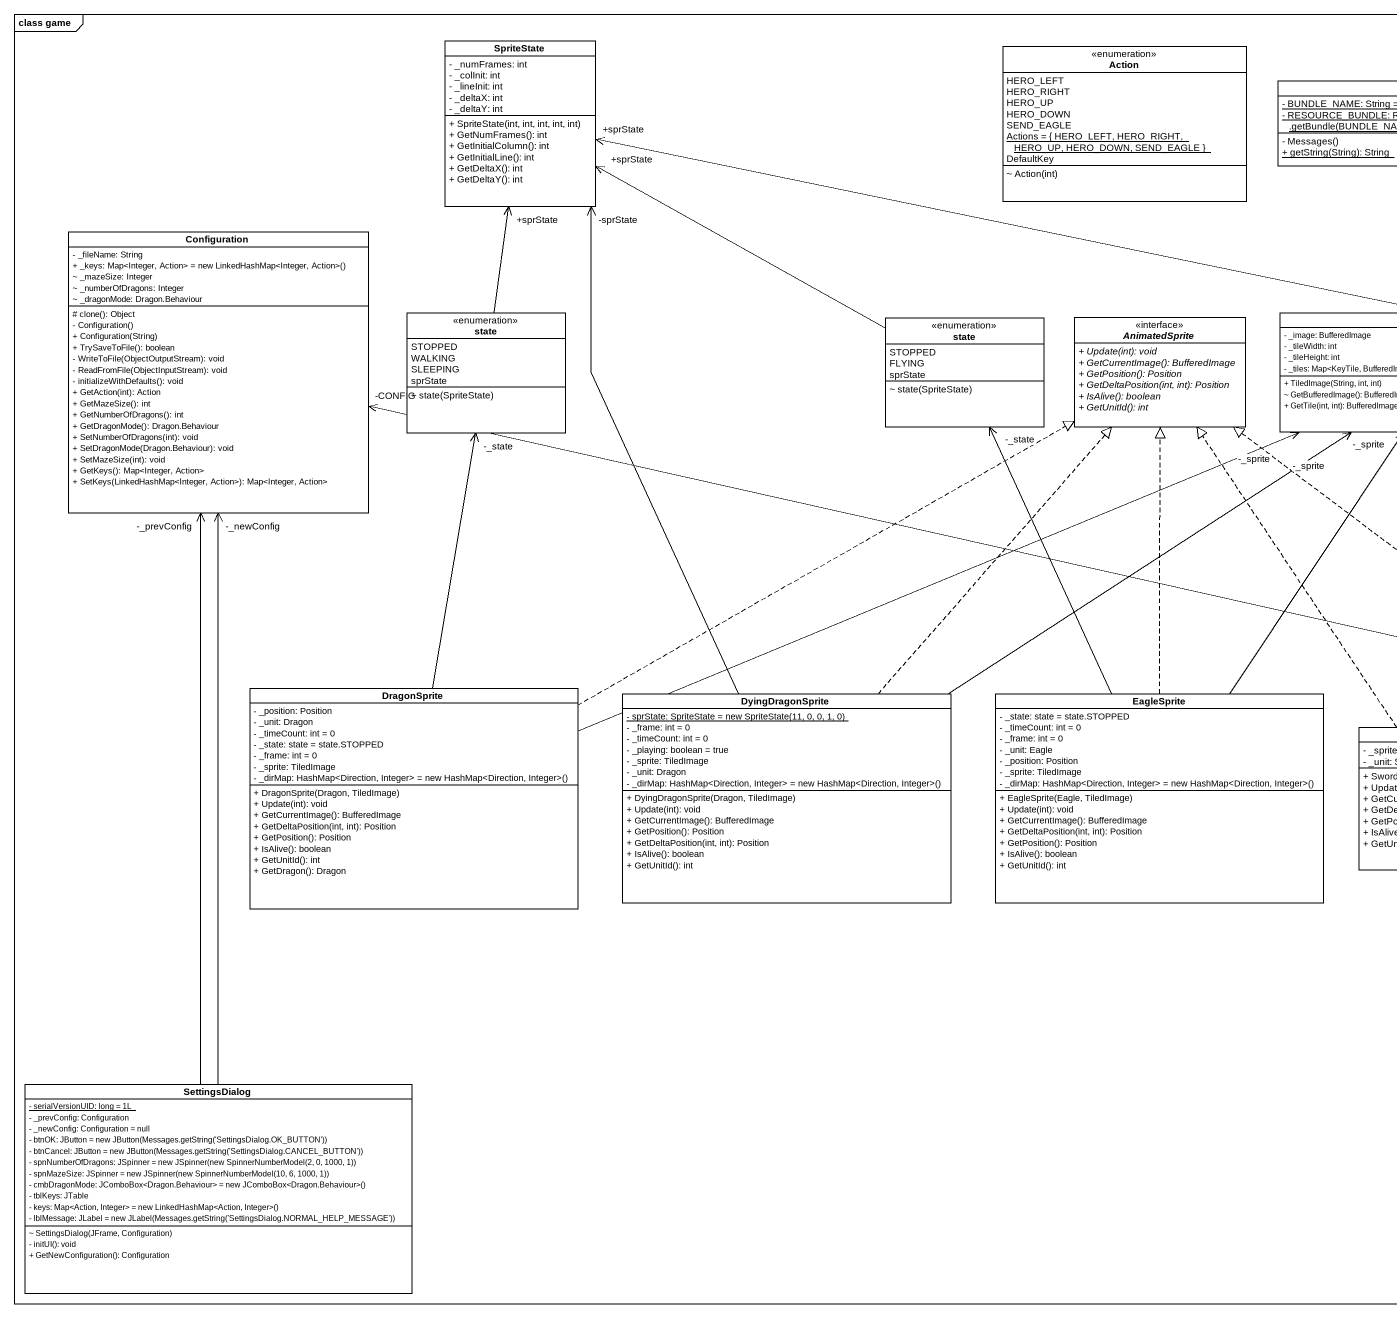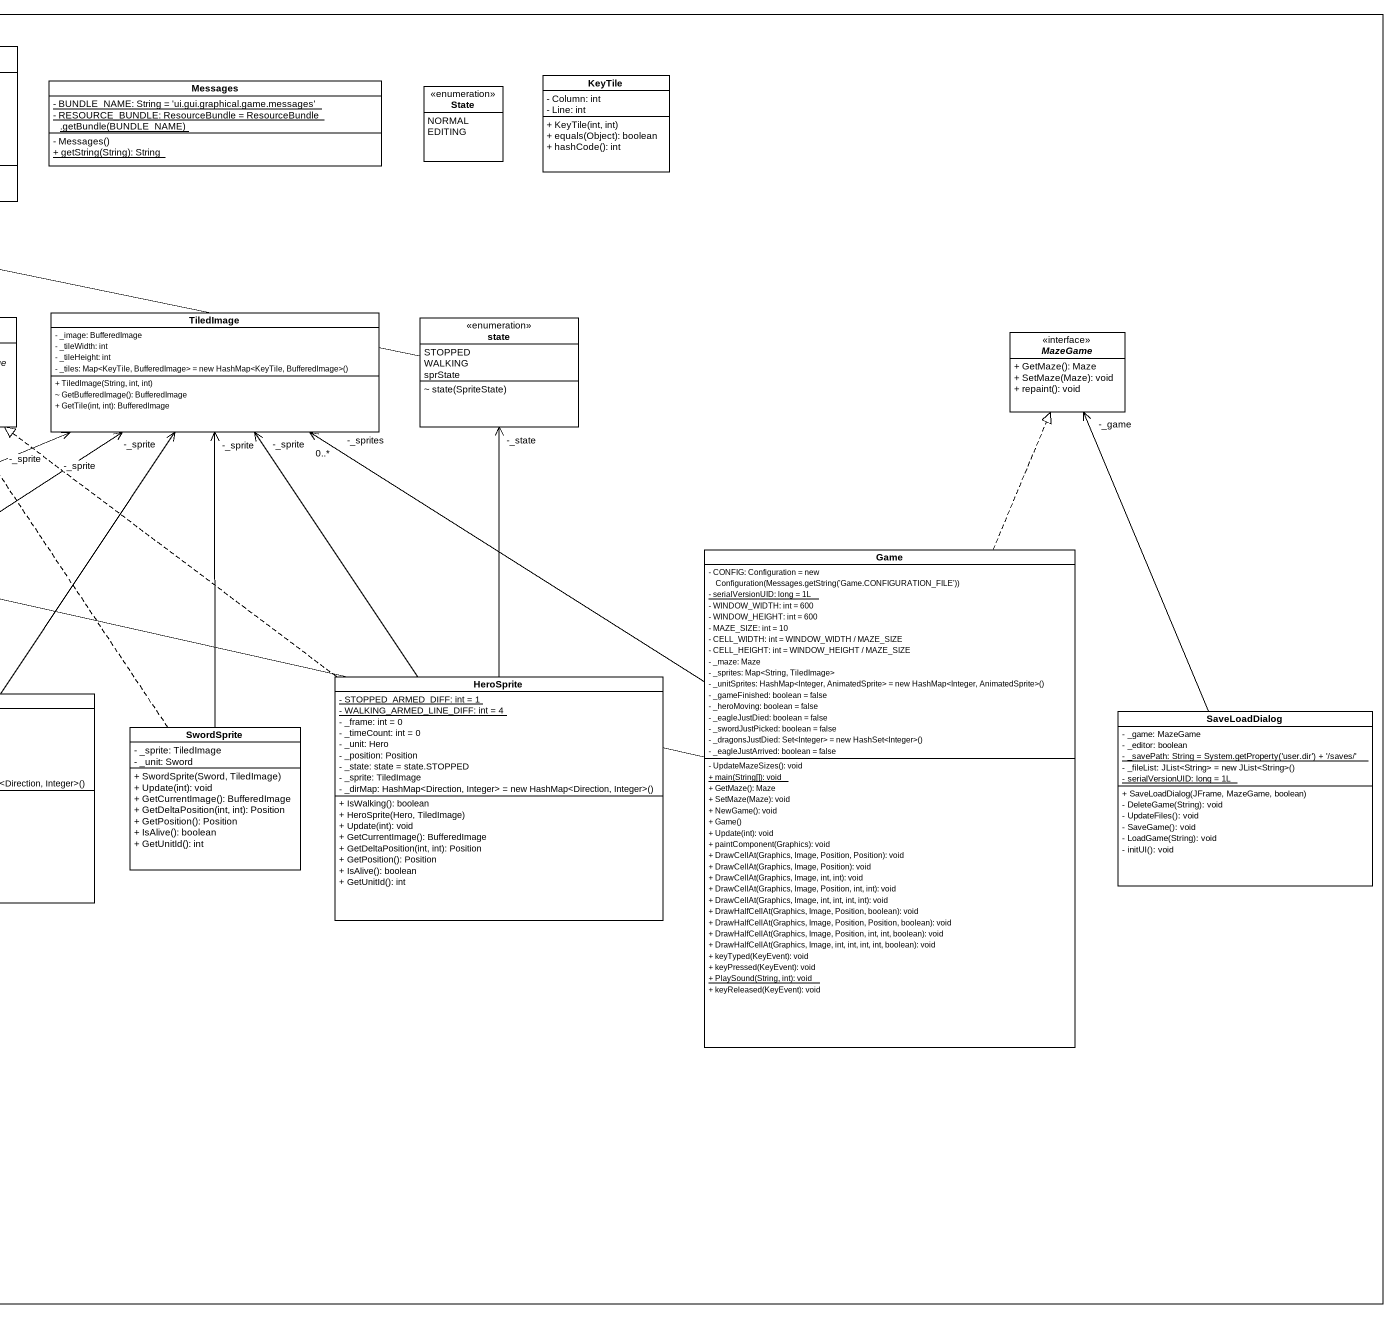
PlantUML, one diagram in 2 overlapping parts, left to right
@startuml
mainframe class game
hide circle
hide empty members
skinparam classAttributeIconSize 0
class SpriteState {
  - _numFrames: int
  - _colInit: int
  - _lineInit: int
  - _deltaX: int
  - _deltaY: int
  + SpriteState(int, int, int, int, int)
  + GetNumFrames(): int
  + GetInitialColumn(): int
  + GetInitialLine(): int
  + GetDeltaX(): int
  + GetDeltaY(): int
}
enum "Action" as Action_ {
  HERO_LEFT
  HERO_RIGHT
  HERO_UP
  HERO_DOWN
  SEND_EAGLE
  {static} Actions = { HERO_LEFT, HERO_RIGHT, HERO_UP, HERO_DOWN, SEND_EAGLE }
  DefaultKey
  ~ Action(int)
}
class KeyTile {
  - Column: int
  - Line: int
  + KeyTile(int, int)
  + equals(Object): boolean
  + hashCode(): int
}
class Messages {
  {static} - BUNDLE_NAME: String = 'ui.gui.graphical.game.messages'
  {static} {field} - RESOURCE_BUNDLE: ResourceBundle = ResourceBundle .getBundle(BUNDLE_NAME)
  - Messages()
  {static} + getString(String): String
}
enum "State" as State_ {
  NORMAL
  EDITING
}
class Configuration {
  - _fileName: String
  {field} + _keys: Map<Integer, Action> = new LinkedHashMap<Integer, Action>()
  ~ _mazeSize: Integer
  ~ _numberOfDragons: Integer
  ~ _dragonMode: Dragon.Behaviour
  # clone(): Object
  - Configuration()
  + Configuration(String)
  + TrySaveToFile(): boolean
  - WriteToFile(ObjectOutputStream): void
  - ReadFromFile(ObjectInputStream): void
  - initializeWithDefaults(): void
  + GetAction(int): Action
  + GetMazeSize(): int
  + GetNumberOfDragons(): int
  + GetDragonMode(): Dragon.Behaviour
  + SetNumberOfDragons(int): void
  + SetDragonMode(Dragon.Behaviour): void
  + SetMazeSize(int): void
  + GetKeys(): Map<Integer, Action>
  + SetKeys(LinkedHashMap<Integer, Action>): Map<Integer, Action>
}
enum "state" as state_ {
  STOPPED
  WALKING
  SLEEPING
  sprState
  ~ state(SpriteState)
}
class TiledImage {
  - _image: BufferedImage
  - _tileWidth: int
  - _tileHeight: int
  {field} - _tiles: Map<KeyTile, BufferedImage> = new HashMap<KeyTile, BufferedImage>()
  + TiledImage(String, int, int)
  ~ GetBufferedImage(): BufferedImage
  + GetTile(int, int): BufferedImage
}
enum "state" as state__2 {
  STOPPED
  FLYING
  sprState
  ~ state(SpriteState)
}
interface AnimatedSprite <<interface>> {
  {abstract} + Update(int): void
  {abstract} + GetCurrentImage(): BufferedImage
  {abstract} + GetPosition(): Position
  {abstract} + GetDeltaPosition(int, int): Position
  {abstract} + IsAlive(): boolean
  {abstract} + GetUnitId(): int
}
enum "state" as state__3 {
  STOPPED
  WALKING
  sprState
  ~ state(SpriteState)
}
interface MazeGame {
  + GetMaze(): Maze
  + SetMaze(Maze): void
  + repaint(): void
}
class Game {
  {field} - CONFIG: Configuration = new Configuration(Messages.getString('Game.CONFIGURATION_FILE'))
  {static} - serialVersionUID: long = 1L
  - WINDOW_WIDTH: int = 600
  - WINDOW_HEIGHT: int = 600
  - MAZE_SIZE: int = 10
  - CELL_WIDTH: int = WINDOW_WIDTH / MAZE_SIZE
  - CELL_HEIGHT: int = WINDOW_HEIGHT / MAZE_SIZE
  - _maze: Maze
  - _sprites: Map<String, TiledImage>
  {field} - _unitSprites: HashMap<Integer, AnimatedSprite> = new HashMap<Integer, AnimatedSprite>()
  - _gameFinished: boolean = false
  - _heroMoving: boolean = false
  - _eagleJustDied: boolean = false
  - _swordJustPicked: boolean = false
  {field} - _dragonsJustDied: Set<Integer> = new HashSet<Integer>()
  - _eagleJustArrived: boolean = false
  - UpdateMazeSizes(): void
  {static} + main(String[]): void
  + GetMaze(): Maze
  + SetMaze(Maze): void
  + NewGame(): void
  + Game()
  + Update(int): void
  + paintComponent(Graphics): void
  + DrawCellAt(Graphics, Image, Position, Position): void
  + DrawCellAt(Graphics, Image, Position): void
  + DrawCellAt(Graphics, Image, int, int): void
  + DrawCellAt(Graphics, Image, Position, int, int): void
  + DrawCellAt(Graphics, Image, int, int, int, int): void
  + DrawHalfCellAt(Graphics, Image, Position, boolean): void
  + DrawHalfCellAt(Graphics, Image, Position, Position, boolean): void
  + DrawHalfCellAt(Graphics, Image, Position, int, int, boolean): void
  + DrawHalfCellAt(Graphics, Image, int, int, int, int, boolean): void
  + keyTyped(KeyEvent): void
  + keyPressed(KeyEvent): void
  {static} + PlaySound(String, int): void
  + keyReleased(KeyEvent): void
}
class DragonSprite {
  - _position: Position
  - _unit: Dragon
  - _timeCount: int = 0
  - _state: state = state.STOPPED
  - _frame: int = 0
  - _sprite: TiledImage
  {field} - _dirMap: HashMap<Direction, Integer> = new HashMap<Direction, Integer>()
  + DragonSprite(Dragon, TiledImage)
  + Update(int): void
  + GetCurrentImage(): BufferedImage
  + GetDeltaPosition(int, int): Position
  + GetPosition(): Position
  + IsAlive(): boolean
  + GetUnitId(): int
  + GetDragon(): Dragon
}
class DyingDragonSprite {
  {static} {field} - sprState: SpriteState = new SpriteState(11, 0, 0, 1, 0)
  - _frame: int = 0
  - _timeCount: int = 0
  - _playing: boolean = true
  - _sprite: TiledImage
  - _unit: Dragon
  {field} - _dirMap: HashMap<Direction, Integer> = new HashMap<Direction, Integer>()
  + DyingDragonSprite(Dragon, TiledImage)
  + Update(int): void
  + GetCurrentImage(): BufferedImage
  + GetPosition(): Position
  + GetDeltaPosition(int, int): Position
  + IsAlive(): boolean
  + GetUnitId(): int
}
class EagleSprite {
  - _state: state = state.STOPPED
  - _timeCount: int = 0
  - _frame: int = 0
  - _unit: Eagle
  - _position: Position
  - _sprite: TiledImage
  {field} - _dirMap: HashMap<Direction, Integer> = new HashMap<Direction, Integer>()
  + EagleSprite(Eagle, TiledImage)
  + Update(int): void
  + GetCurrentImage(): BufferedImage
  + GetDeltaPosition(int, int): Position
  + GetPosition(): Position
  + IsAlive(): boolean
  + GetUnitId(): int
}
class HeroSprite {
  {static} - STOPPED_ARMED_DIFF: int = 1
  {static} - WALKING_ARMED_LINE_DIFF: int = 4
  - _frame: int = 0
  - _timeCount: int = 0
  - _unit: Hero
  - _position: Position
  - _state: state = state.STOPPED
  - _sprite: TiledImage
  {field} - _dirMap: HashMap<Direction, Integer> = new HashMap<Direction, Integer>()
  + IsWalking(): boolean
  + HeroSprite(Hero, TiledImage)
  + Update(int): void
  + GetCurrentImage(): BufferedImage
  + GetDeltaPosition(int, int): Position
  + GetPosition(): Position
  + IsAlive(): boolean
  + GetUnitId(): int
}
class SaveLoadDialog {
  - _game: MazeGame
  - _editor: boolean
  {static} {field} - _savePath: String = System.getProperty('user.dir') + '/saves/'
  {field} - _fileList: JList<String> = new JList<String>()
  {static} - serialVersionUID: long = 1L
  + SaveLoadDialog(JFrame, MazeGame, boolean)
  - DeleteGame(String): void
  - UpdateFiles(): void
  - SaveGame(): void
  - LoadGame(String): void
  - initUI(): void
}
class SwordSprite {
  - _sprite: TiledImage
  - _unit: Sword
  + SwordSprite(Sword, TiledImage)
  + Update(int): void
  + GetCurrentImage(): BufferedImage
  + GetDeltaPosition(int, int): Position
  + GetPosition(): Position
  + IsAlive(): boolean
  + GetUnitId(): int
}
class SettingsDialog {
  {static} - serialVersionUID: long = 1L
  - _prevConfig: Configuration
  - _newConfig: Configuration = null
  {field} - btnOK: JButton = new JButton(Messages.getString('SettingsDialog.OK_BUTTON'))
  {field} - btnCancel: JButton = new JButton(Messages.getString('SettingsDialog.CANCEL_BUTTON'))
  {field} - spnNumberOfDragons: JSpinner = new JSpinner(new SpinnerNumberModel(2, 0, 1000, 1))
  {field} - spnMazeSize: JSpinner = new JSpinner(new SpinnerNumberModel(10, 6, 1000, 1))
  {field} - cmbDragonMode: JComboBox<Dragon.Behaviour> = new JComboBox<Dragon.Behaviour>()
  - tblKeys: JTable
  {field} - keys: Map<Action, Integer> = new LinkedHashMap<Action, Integer>()
  {field} - lblMessage: JLabel = new JLabel(Messages.getString('SettingsDialog.NORMAL_HELP_MESSAGE'))
  ~ SettingsDialog(JFrame, Configuration)
  - initUI(): void
  + GetNewConfiguration(): Configuration
}
state_ -up-> "+sprState" SpriteState
state__2 -left-> "+sprState" SpriteState
state__3 -left-> "+sprState" SpriteState
Game -left-> "-CONFIG" Configuration
Game -up-> "-_sprites\n0..*" TiledImage
Game .up.|> MazeGame
DragonSprite -up-> "-_state" state_
DragonSprite -right-> "-_sprite" TiledImage
DragonSprite .right.|> AnimatedSprite
DyingDragonSprite -up-> "-sprState" SpriteState
DyingDragonSprite -up-> "-_sprite" TiledImage
DyingDragonSprite .up.|> AnimatedSprite
EagleSprite -up-> "-_sprite" TiledImage
EagleSprite -up-> "-_state" state__2
EagleSprite .up.|> AnimatedSprite
HeroSprite -up-> "-_sprite" TiledImage
HeroSprite .up.|> AnimatedSprite
HeroSprite -up-> "-_state" state__3
SaveLoadDialog -up-> "-_game" MazeGame
SwordSprite -up-> "-_sprite" TiledImage
SwordSprite .up.|> AnimatedSprite
SettingsDialog -up-> "-_newConfig" Configuration
SettingsDialog -up-> "-_prevConfig" Configuration
@enduml
